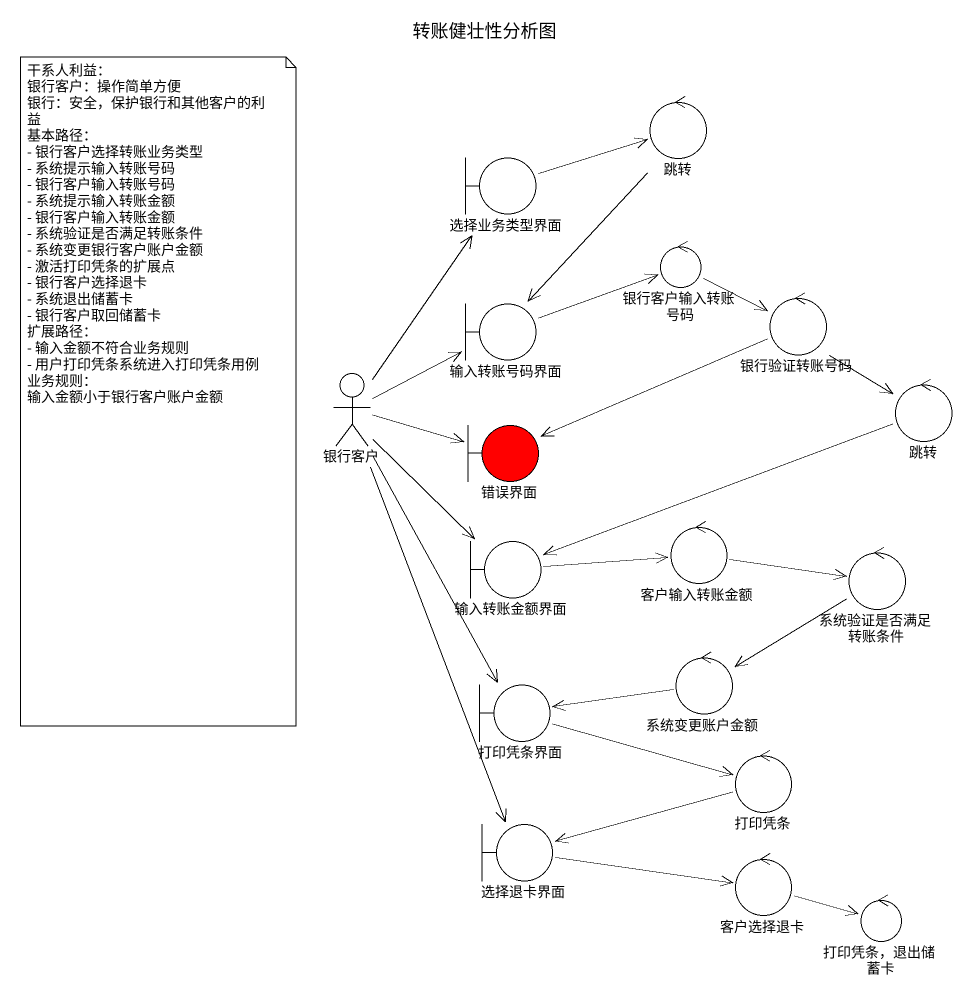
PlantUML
@startuml
title 转账健壮性分析图
control 跳转
boundary 选择业务类型界面
control 银行客户输入转账号码
boundary 输入转账号码界面
control 银行验证转账号码
actor 银行客户
boundary 错误界面 #FF0000
control "跳转" as 跳转_2
boundary 输入转账金额界面
control 客户输入转账金额
control 系统验证是否满足转账条件
control 系统变更账户金额
boundary 打印凭条界面
control 打印凭条
boundary 选择退卡界面
control 客户选择退卡
control "打印凭条，退出储蓄卡" as 打印凭条_退出储蓄卡
跳转 --> 输入转账号码界面
选择业务类型界面 -right-> 跳转
银行客户输入转账号码 -right-> 银行验证转账号码
输入转账号码界面 -right-> 银行客户输入转账号码
银行验证转账号码 -left-> 错误界面
银行验证转账号码 --> 跳转_2
银行客户 -up-> 选择业务类型界面
银行客户 -right-> 输入转账号码界面
银行客户 -right-> 错误界面
银行客户 --> 输入转账金额界面
银行客户 --> 打印凭条界面
银行客户 --> 选择退卡界面
跳转_2 -left-> 输入转账金额界面
输入转账金额界面 -right-> 客户输入转账金额
客户输入转账金额 -right-> 系统验证是否满足转账条件
系统验证是否满足转账条件 -left-> 系统变更账户金额
系统变更账户金额 -left-> 打印凭条界面
打印凭条界面 -right-> 打印凭条
打印凭条 -left-> 选择退卡界面
选择退卡界面 -right-> 客户选择退卡
客户选择退卡 -right-> 打印凭条_退出储蓄卡
note as N1
  干系人利益：
  银行客户：操作简单方便
  银行：安全，保护银行和其他客户的利益
  基本路径：
  - 银行客户选择转账业务类型
  - 系统提示输入转账号码
  - 银行客户输入转账号码
  - 系统提示输入转账金额
  - 银行客户输入转账金额
  - 系统验证是否满足转账条件
  - 系统变更银行客户账户金额
  - 激活打印凭条的扩展点
  - 银行客户选择退卡
  - 系统退出储蓄卡
  - 银行客户取回储蓄卡
  扩展路径：
  - 输入金额不符合业务规则
  - 用户打印凭条系统进入打印凭条用例
  业务规则：
  输入金额小于银行客户账户金额
end note
@enduml
